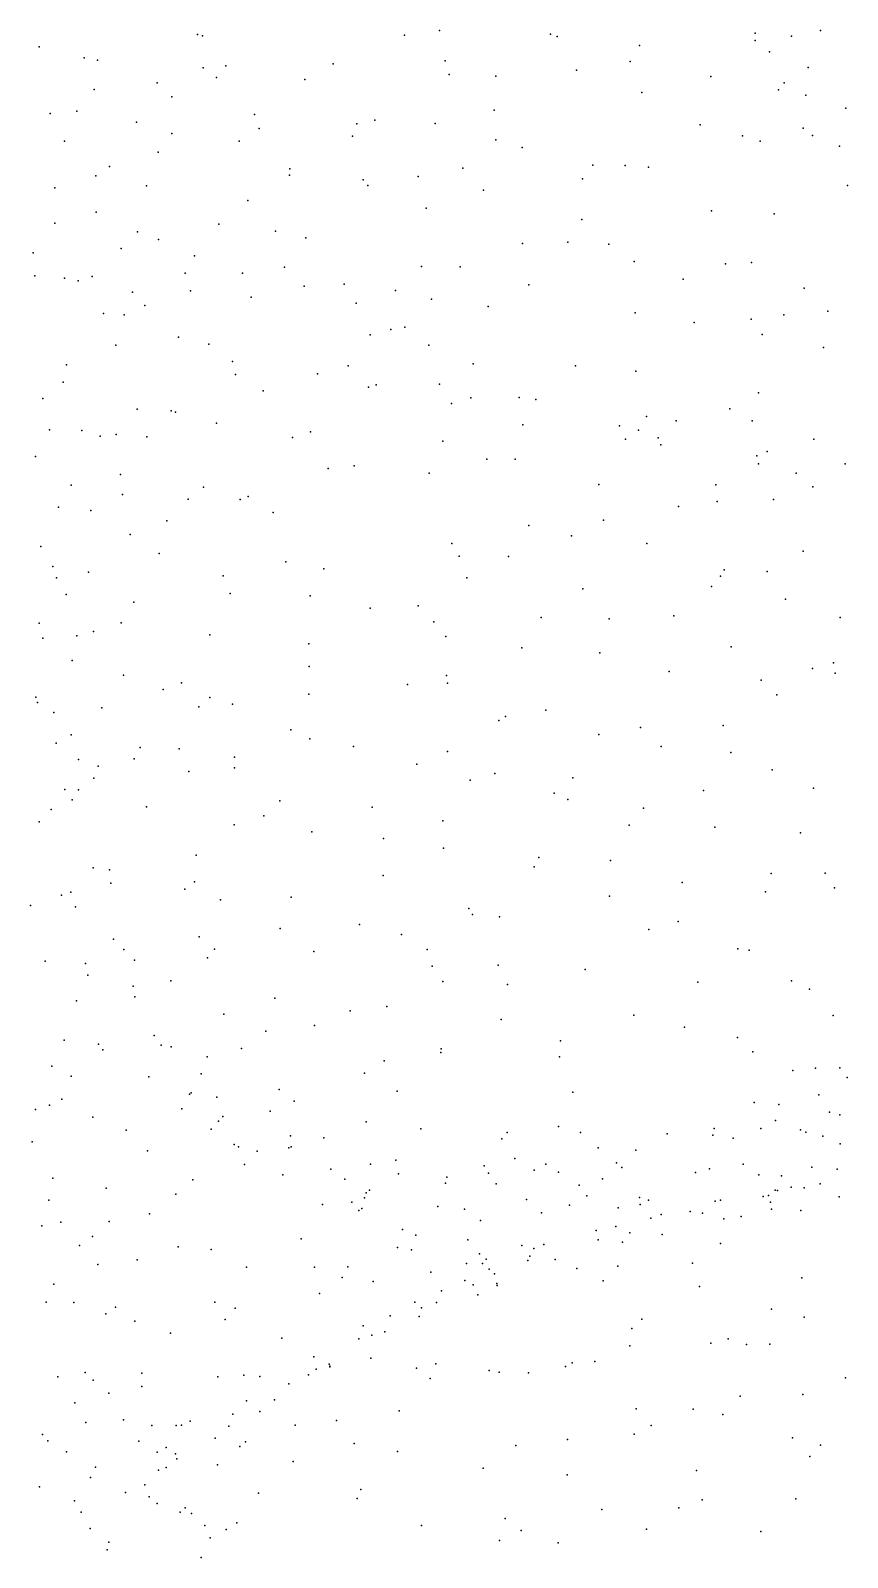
# Model space of a CAD drawing. Header units: metres. Extents: x -24.3 to 24.3, y -27.7 to 27.7.
# Drawn here: x -6.104 to -4.724, y -5.156 to -2.576 of the extents above; entities that cross this region are included whole.
import ezdxf

# ---------------------------------------------------------------- set-up
doc = ezdxf.new("R2010")
doc.units = ezdxf.units.M

msp = doc.modelspace()

# ---------------------------------------------------------------- linework, layer by layer
for p in [(-5.4136, -2.5764, -25.2452), (-4.7697, -2.5762, 25.688), (-6.09, -2.6037, -9.4559), (-5.8222, -2.5827, -0.7403), (-5.8141, -2.5854, -4.3988), (-5.4727, -2.5841, -9.9512), (-5.2258, -2.5826, -20.6157), (-5.2149, -2.5863, -3.9708), (-5.0756, -2.6012, -0.2254), (-4.8801, -2.5809, 25.2177), (-4.8801, -2.5933, 25.0294), (-4.8189, -2.5858, -10.0374), (-6.0137, -2.6223, -9.538), (-5.9913, -2.6261, -21.7344), (-5.4038, -2.6275, -4.0361), (-5.0912, -2.6286, -3.8827), (-4.8561, -2.612, 25.3624), (-5.8126, -2.6395, 24.8641), (-5.7905, -2.6553, -4.3245), (-5.7743, -2.6357, -9.8266), (-5.5931, -2.6324, -21.1704), (-5.3972, -2.6505, -9.9623), (-5.318, -2.6531, -3.9774), (-5.182, -2.6433, -9.9853), (-4.955, -2.6538, -3.8285), (-4.7907, -2.6389, 25.4791), (-5.9968, -2.6758, -4.5634), (-5.8904, -2.6648, -9.6696), (-5.6408, -2.6589, -9.8822), (-5.0714, -2.6807, -9.9868), (-4.8408, -2.6764, -0.0728), (-4.831, -2.6648, 24.6811), (-5.866, -2.6885, -4.3951), (-4.7946, -2.6853, -3.8393), (-4.727, -2.7073, 24.4576), (-6.0714, -2.7164, -4.6281), (-6.0263, -2.7123, -22.0456), (-5.9253, -2.7309, -9.5911), (-5.7259, -2.718, -24.5693), (-5.5529, -2.7336, -4.0672), (-5.5228, -2.7274, 24.6985), (-5.4208, -2.7331, -3.9751), (-5.3211, -2.7108, -0.3611), (-5.8659, -2.7501, -24.236), (-5.7184, -2.7419, -4.1887), (-5.5605, -2.7548, -9.8889), (-4.9731, -2.7355, -9.9824), (-4.9015, -2.7539, -20.718), (-4.799, -2.7412, 25.1458), (-4.7829, -2.7534, 24.8967), (-6.047, -2.7629, -9.4221), (-5.8889, -2.782, -4.3623), (-5.7519, -2.7634, -9.7839), (-5.318, -2.7608, -9.9529), (-5.2736, -2.7739, 24.5794), (-4.8717, -2.763, -9.9855), (-4.7377, -2.7713, 25.267), (-5.9713, -2.8061, -9.494), (-5.6662, -2.8097, -4.1044), (-5.3739, -2.8088, -21.3922), (-5.1542, -2.8039, -24.9721), (-5.0997, -2.8043, -9.9514), (-5.0601, -2.8069, -3.8022), (-5.9942, -2.8216, -4.4653), (-5.6667, -2.8207, -9.8221), (-5.5424, -2.8282, -4.0008), (-5.5344, -2.838, -21.6516), (-5.4494, -2.8228, -9.9111), (-5.1719, -2.8266, -3.8082), (-4.7241, -2.8378, -3.8134), (-6.0632, -2.8422, -9.3095), (-5.9083, -2.8387, -22.3388), (-5.7371, -2.8634, -9.7473), (-5.3392, -2.8459, -3.8612), (-5.9936, -2.883, -9.4255), (-5.4361, -2.8766, -3.8925), (-4.9539, -2.881, -24.7351), (-4.8478, -2.8858, -9.9557), (-6.0635, -2.9016, -9.2292), (-5.7861, -2.9031, -23.9054), (-5.6908, -2.9154, -22.0828), (-5.173, -2.8954, -9.9297), (-5.9238, -2.9164, -9.4951), (-5.8884, -2.9294, -22.9203), (-5.6391, -2.9266, -0.5376), (-5.2732, -2.9359, -3.7919), (-5.1966, -2.9336, -0.2849), (-5.1276, -2.9371, 24.5036), (-6.1, -2.9518, -4.5265), (-5.9515, -2.9444, -4.3419), (-5.8275, -2.9571, -23.3338), (-5.0844, -2.9666, -9.9178), (-6.097, -2.9907, 24.8272), (-6.0003, -2.9918, -9.3073), (-5.843, -2.9862, -9.5565), (-5.7466, -2.9864, -4.0342), (-5.6754, -2.9761, -9.7588), (-5.444, -2.9749, -3.8374), (-5.3788, -2.9755, -9.9033), (-4.9302, -2.9703, -9.9251), (-4.8864, -2.9684, -3.754), (-6.0472, -2.9949, -9.1557), (-6.0238, -2.9994, -4.4072), (-5.9324, -3.0183, -0.7122), (-5.8343, -3.0163, -4.1474), (-5.642, -3.0083, -3.9277), (-5.5745, -3.005, -9.8055), (-5.4879, -3.0155, 24.5814), (-5.2623, -3.0059, -9.9037), (-5.0018, -2.9961, -3.7385), (-4.7975, -3.0114, -9.9115), (-5.9116, -3.0408, -4.2436), (-5.7315, -3.0267, -9.6657), (-5.5542, -3.0371, -3.8337), (-5.4272, -3.0301, -0.401), (-5.3314, -3.0425, -3.7243), (-5.9814, -3.0542, -4.3274), (-5.9464, -3.0564, -9.3906), (-5.0828, -3.0533, -3.6728), (-4.9829, -3.0697, -3.6477), (-4.8868, -3.0639, -24.1783), (-4.8318, -3.0566, -3.7426), (-4.7575, -3.0503, -21.4473), (-5.8543, -3.0945, -9.4847), (-5.5306, -3.0906, -3.744), (-5.4955, -3.0815, -24.0092), (-5.4721, -3.0775, -22.234), (-4.8681, -3.0896, -9.8905), (-5.9603, -3.108, -9.2779), (-5.8034, -3.1064, -3.9538), (-5.4315, -3.1077, -3.6811), (-4.7647, -3.1117, 24.3658), (-6.0436, -3.1408, -9.0929), (-5.7632, -3.1354, -9.5762), (-5.5677, -3.1425, -9.7787), (-5.3563, -3.1394, -3.6227), (-5.1836, -3.1429, -3.5659), (-6.0492, -3.1702, 24.6367), (-5.7584, -3.1575, -3.8468), (-5.6195, -3.1564, -3.7062), (-5.0818, -3.1518, -3.5387), (-6.0839, -3.1982, -4.3457), (-5.7113, -3.1852, -9.6586), (-5.5333, -3.1786, -23.2146), (-5.5203, -3.1749, -3.6335), (-5.4132, -3.1739, -22.5821), (-5.3607, -3.1971, -9.8939), (-5.2791, -3.1961, 24.4311), (-4.8742, -3.1886, -3.6339), (-5.9245, -3.2162, -9.3726), (-5.867, -3.219, -9.465), (-5.8593, -3.2212, -3.8965), (-5.3934, -3.2063, -3.5455), (-5.2508, -3.1999, -9.9042), (-4.9228, -3.2156, -9.9141), (-5.7902, -3.2397, -9.5714), (-5.2726, -3.2422, -3.4228), (-5.1095, -3.2439, -3.3997), (-5.0638, -3.2284, -22.1558), (-5.0138, -3.2356, -3.4701), (-4.8852, -3.2359, -3.5446), (-6.0723, -3.251, -9.0631), (-6.0176, -3.2522, -4.1816), (-5.9866, -3.2617, -0.6887), (-5.96, -3.2587, -4.083), (-5.9082, -3.2625, 24.4884), (-5.6618, -3.2637, 24.4483), (-5.6313, -3.2545, -3.5994), (-5.4079, -3.2702, -3.4174), (-5.0989, -3.2667, -22.6558), (-5.077, -3.2514, -9.9243), (-5.044, -3.2643, 24.3387), (-5.0392, -3.2764, -23.1171), (-4.7812, -3.2667, -3.5591), (-6.096, -3.296, -8.9707), (-5.3332, -3.3004, -3.33), (-5.2856, -3.3006, -9.9191), (-4.8775, -3.2947, -3.454), (-4.8599, -3.2874, -22.3737), (-5.9523, -3.3263, -3.9647), (-5.6014, -3.3165, -3.4887), (-5.5576, -3.312, -9.8135), (-5.4307, -3.3242, -9.8849), (-4.8742, -3.3084, -0.1744), (-4.811, -3.3241, -9.8666), (-4.7279, -3.3086, -22.858), (-6.0359, -3.3446, -4.1099), (-5.8124, -3.3477, -9.5739), (-5.144, -3.343, -3.2104), (-4.9467, -3.3436, -3.3322), (-4.7825, -3.3472, -3.4286), (-5.9491, -3.36, -9.3613), (-5.8381, -3.3681, -3.6825), (-5.75, -3.3688, -3.5893), (-5.7366, -3.3634, -9.6775), (-4.9443, -3.3719, -9.9236), (-4.8488, -3.3685, -3.353), (-6.0575, -3.3816, -9.1281), (-6.0024, -3.3874, -9.2541), (-5.8741, -3.4049, -9.504), (-5.6946, -3.3906, -3.4847), (-5.1363, -3.4036, -9.9464), (-5.0097, -3.3803, -3.2338), (-5.9361, -3.4278, -3.7251), (-5.2624, -3.4128, -9.9398), (-5.1904, -3.4302, -3.1401), (-6.0872, -3.448, -4.0786), (-5.3924, -3.4428, -3.2002), (-5.0631, -3.4428, -3.1587), (-4.7989, -3.4561, -3.2429), (-6.0671, -3.4819, -9.0813), (-5.8869, -3.46, -3.6252), (-5.6729, -3.4739, -9.7776), (-5.3804, -3.4646, -9.9232), (-5.2968, -3.4647, -3.1414), (-6.0609, -3.5009, -3.9458), (-6.0068, -3.4916, -3.8075), (-5.779, -3.4978, -9.6613), (-5.6087, -3.4859, -3.2828), (-5.367, -3.5011, 24.2475), (-4.9385, -3.4983, -3.1488), (-4.9326, -3.4874, 24.1797), (-4.8596, -3.4903, -9.8882), (-6.0445, -3.5289, -9.174), (-5.7671, -3.5275, -3.3806), (-5.6321, -3.5316, 24.27), (-5.1711, -3.5193, -3.0864), (-4.954, -3.5154, -9.9279), (-5.9297, -3.5421, -9.4455), (-5.5307, -3.5525, -9.8687), (-5.4495, -3.5482, -0.4372), (-4.8288, -3.537, -3.1467), (-6.0901, -3.5777, -8.9782), (-5.9516, -3.5772, -3.5513), (-5.4233, -3.5753, -3.1093), (-5.2419, -3.5682, -9.964), (-5.127, -3.57, -9.9755), (-5.0175, -3.5651, -3.0888), (-4.7366, -3.5678, -9.8352), (-6.0836, -3.6031, -3.9224), (-6.0261, -3.5988, -3.6683), (-5.9982, -3.5918, -9.3226), (-5.8018, -3.5975, -9.6606), (-5.403, -3.6001, -9.9355), (-5.6342, -3.6125, -3.1715), (-5.2746, -3.6191, -3.0102), (-5.1426, -3.6279, -3.0219), (-4.9204, -3.6173, -9.9141), (-6.0343, -3.6409, -9.2098), (-5.6335, -3.651, -9.8298), (-5.0255, -3.6595, -0.3043), (-4.7832, -3.6542, -0.2125), (-4.7478, -3.6444, -3.134), (-4.745, -3.6621, 24.0538), (-5.9475, -3.6652, -3.4721), (-5.8492, -3.6783, -3.3488), (-5.4675, -3.6813, -9.9236), (-5.4014, -3.6659, -3.0283), (-5.4001, -3.679, 24.0885), (-4.8701, -3.6738, -3.0649), (-6.0958, -3.7028, -8.9444), (-6.0926, -3.7118, -3.8665), (-5.8804, -3.6898, -9.5593), (-5.8017, -3.7033, -9.6899), (-5.7632, -3.7144, -3.2319), (-5.6342, -3.6975, -0.4528), (-4.8437, -3.6989, -9.882), (-6.0654, -3.7284, -3.7301), (-5.984, -3.7207, -9.391), (-5.8199, -3.7192, 24.0765), (-5.3018, -3.7355, -2.9504), (-5.2335, -3.7245, -9.9851), (-6.0356, -3.7663, -9.1927), (-5.6649, -3.7581, -3.1489), (-5.3134, -3.7423, -0.4251), (-5.1443, -3.7656, -10.0078), (-5.0736, -3.7538, -2.9711), (-4.9343, -3.7507, -3.0089), (-6.0613, -3.7805, -9.0598), (-5.9191, -3.7878, -9.519), (-5.8533, -3.7901, -9.6263), (-5.6328, -3.7733, -9.8501), (-5.5588, -3.7862, -3.0809), (-5.0389, -3.7858, -9.9642), (-6.0232, -3.808, -0.4966), (-5.9294, -3.8071, -3.4117), (-5.7601, -3.8039, -9.7753), (-5.4517, -3.8159, -3.0118), (-5.4002, -3.7942, 23.9009), (-4.9211, -3.7962, -9.9148), (-5.9977, -3.8395, -3.5318), (-5.99, -3.8191, -9.3779), (-5.8368, -3.8283, -3.2791), (-5.7601, -3.8219, -3.1889), (-5.3618, -3.8427, -2.9712), (-5.32, -3.8315, -9.9757), (-5.1882, -3.8391, 23.8791), (-4.8512, -3.8255, -2.9922), (-6.0465, -3.8585, -8.9982), (-6.0234, -3.8594, 23.7798), (-5.2196, -3.8648, -9.9817), (-4.9674, -3.8603, -2.9442), (-4.7817, -3.8566, -9.8416), (-6.0694, -3.8927, -3.6661), (-6.0341, -3.8759, -9.1284), (-5.9085, -3.8878, -9.5287), (-5.683, -3.8779, 23.7952), (-5.5273, -3.8885, -3.0406), (-5.1968, -3.8757, -2.9475), (-5.0685, -3.89, -9.9597), (-6.0899, -3.913, -8.8238), (-5.7605, -3.9183, -9.7844), (-5.7103, -3.9031, -3.136), (-5.4078, -3.9116, -9.9477), (-5.0929, -3.9191, -2.9467), (-5.6294, -3.9303, -9.8487), (-5.5083, -3.9415, -9.9014), (-4.948, -3.9225, -9.9168), (-4.8036, -3.9316, -2.9933), (-5.8247, -3.9698, -3.216), (-5.4068, -3.9576, -2.985), (-5.9984, -3.9908, -9.1455), (-5.9712, -3.9946, -9.3536), (-5.2537, -3.9892, -9.9537), (-5.2458, -3.9737, -2.9538), (-5.1246, -3.9785, -9.9565), (-5.9686, -4.0168, -3.4701), (-5.8275, -4.0147, 23.6532), (-5.5084, -4.0038, -0.464), (-5.0035, -4.0158, -9.9124), (-4.8532, -4.0008, 23.7775), (-4.7615, -4.0001, -9.7707), (-6.0524, -4.037, 23.5919), (-6.0363, -4.0323, -3.5929), (-5.8436, -4.0271, -9.5842), (-5.7834, -4.045, -9.676), (-5.6641, -4.0407, -3.0924), (-5.1262, -4.0389, -2.9536), (-4.8627, -4.0313, -2.9668), (-4.746, -4.025, -0.2759), (-6.1045, -4.0544, -3.7339), (-6.0285, -4.057, -8.8031), (-5.3641, -4.06, 23.6535), (-5.3578, -4.0697, -9.9111), (-5.3122, -4.0737, -2.9608), (-5.6828, -4.0938, -9.7459), (-5.5484, -4.0867, -9.8333), (-5.0595, -4.0954, 23.6208), (-5.0101, -4.0818, -2.9619), (-5.9643, -4.1118, -8.969), (-5.8193, -4.1074, -3.2092), (-5.4778, -4.1036, -3.0086), (-4.9091, -4.128, -2.9728), (-6.0796, -4.1485, -3.6751), (-6.0118, -4.1524, -8.778), (-5.9469, -4.1288, -9.2571), (-5.9288, -4.1468, -9.3544), (-5.8057, -4.1433, 23.3811), (-5.7936, -4.1283, -9.6129), (-5.6259, -4.1326, -3.0804), (-5.4341, -4.129, -9.8723), (-4.8901, -4.1303, -9.817), (-6.0079, -4.1723, -3.5316), (-5.4259, -4.1569, 23.413), (-5.3145, -4.1554, -0.5002), (-5.1673, -4.1628, -2.9697), (-5.931, -4.1912, -3.3934), (-5.8672, -4.182, -9.459), (-5.4077, -4.1831, -2.9743), (-5.2988, -4.1879, -9.8883), (-4.9769, -4.1843, -9.8376), (-4.8189, -4.1819, -9.7275), (-4.7884, -4.1961, -3.0183), (-6.027, -4.2159, 22.873), (-5.9281, -4.2089, -8.9117), (-5.6916, -4.2111, -9.6735), (-5.5026, -4.2251, -3.0337), (-5.778, -4.238, -9.5789), (-5.5646, -4.2329, -9.7578), (-5.3092, -4.2474, 23.2178), (-5.085, -4.2402, -9.856), (-4.7483, -4.2404, -9.6292), (-6.0476, -4.2822, 22.3956), (-5.8958, -4.2744, -8.7308), (-5.7067, -4.2671, -3.1666), (-5.6245, -4.2577, 23.1403), (-4.9994, -4.2605, -2.9894), (-4.9097, -4.2776, 23.4099), (-5.9899, -4.289, -8.6975), (-5.9823, -4.2987, -3.4831), (-5.8837, -4.2905, -8.9997), (-5.867, -4.2933, -9.2627), (-5.7478, -4.2963, 22.7219), (-5.4111, -4.3029, -3.0131), (-5.4108, -4.297, -9.826), (-5.2089, -4.2834, -2.9868), (-4.8841, -4.302, -3.0127), (-6.0683, -4.3263, -8.6457), (-5.8059, -4.3104, -9.4919), (-5.5068, -4.317, -3.0723), (-5.2105, -4.3101, -9.8383), (-4.8166, -4.3333, -9.6388), (-4.7781, -4.3296, -3.0466), (-4.7368, -4.3287, -8.5287), (-6.0361, -4.343, -3.5852), (-5.9045, -4.344, -3.3897), (-5.8159, -4.3389, -3.266), (-5.5402, -4.3381, -9.7174), (-4.7245, -4.3453, -8.6733), (-6.0515, -4.3818, -3.7246), (-5.836, -4.3733, -9.1333), (-5.8329, -4.3713, -8.9351), (-5.7898, -4.3787, -9.3977), (-5.6843, -4.3654, -9.5927), (-5.6593, -4.385, -3.1855), (-5.4852, -4.3686, 22.6769), (-5.1882, -4.3698, -0.4951), (-4.7724, -4.3744, -0.3515), (-6.0961, -4.3993, -3.999), (-6.0724, -4.3922, -3.8473), (-5.8487, -4.398, -8.6306), (-5.7796, -4.4114, -8.7215), (-5.6998, -4.4023, 22.2013), (-4.8818, -4.3877, -8.3418), (-4.8402, -4.3908, -8.5109), (-4.7545, -4.4039, -9.5135), (-4.7371, -4.4081, -8.8899), (-5.9995, -4.4121, -8.6168), (-5.9431, -4.4343, -3.5161), (-5.7992, -4.4326, -9.0629), (-5.787, -4.4192, -8.8483), (-5.5376, -4.4202, -9.6465), (-5.4451, -4.4321, -9.7063), (-5.2121, -4.428, -3.0111), (-4.9491, -4.4312, -9.6579), (-4.8704, -4.4314, -8.6092), (-4.8455, -4.4178, -9.5867), (-4.8033, -4.434, -3.0597), (-4.7945, -4.4375, -8.7382), (-6.1019, -4.4538, -4.1602), (-5.7606, -4.4586, -9.217), (-5.7532, -4.4625, 21.8534), (-5.6652, -4.4441, -9.4913), (-5.664, -4.4622, -8.7064), (-5.6088, -4.4472, -8.6154), (-5.3079, -4.449, -3.0312), (-5.299, -4.4384, 22.7735), (-5.1752, -4.438, 22.9586), (-5.0289, -4.4407, -8.4629), (-4.9518, -4.4425, -3.0213), (-4.9171, -4.4478, -8.173), (-4.7659, -4.4442, -9.3744), (-4.7363, -4.4575, -9.1199), (-5.9071, -4.4694, -8.5646), (-5.7218, -4.4697, -3.2709), (-5.6678, -4.4643, -9.382), (-5.4875, -4.4849, 22.2675), (-5.2862, -4.4822, -8.2735), (-5.1452, -4.4644, -8.4137), (-5.0816, -4.4681, -9.6853), (-5.7429, -4.4924, -8.5365), (-5.6784, -4.51, -9.0505), (-5.5969, -4.5003, -8.5204), (-5.5298, -4.4919, -8.6555), (-5.4827, -4.5078, -8.5496), (-5.4008, -4.5138, -3.0946), (-5.3378, -4.4948, -8.4298), (-5.3307, -4.5069, -8.5529), (-5.2534, -4.5019, -9.6641), (-5.2337, -4.4919, -8.1696), (-5.2122, -4.5053, -8.5924), (-5.1142, -4.4895, -8.0737), (-5.1051, -4.4976, -8.5671), (-4.9808, -4.5056, -8.7102), (-4.9572, -4.4998, -7.842), (-4.9004, -4.492, -7.9487), (-4.8737, -4.5095, -8.876), (-4.8358, -4.5112, -7.6044), (-4.7844, -4.497, -7.82), (-4.7417, -4.5, -6.9767), (-6.0667, -4.5156, -4.0623), (-5.9765, -4.5324, -8.5063), (-5.8303, -4.5181, -3.4329), (-5.5734, -4.5168, -8.7609), (-5.5373, -4.5399, 21.989), (-5.5317, -4.5359, -9.4593), (-5.4031, -4.5236, -9.5975), (-5.3175, -4.5252, 22.4446), (-5.1773, -4.5275, -3.0374), (-5.1378, -4.5167, -7.957), (-4.8465, -4.5354, -7.4986), (-4.8421, -4.5363, -9.0138), (-4.8192, -4.5308, -7.0363), (-4.7972, -4.5317, -7.2367), (-4.7704, -4.5247, -7.3491), (-6.0738, -4.5527, -8.4872), (-5.8591, -4.5427, -8.4975), (-5.6114, -4.5601, -9.1148), (-5.5615, -4.5558, -9.2528), (-5.5446, -4.5667, -8.8621), (-5.5404, -4.5489, -9.3554), (-5.4162, -4.5633, -8.7314), (-5.2662, -4.5515, -8.0289), (-5.1937, -4.5612, -7.8858), (-5.1647, -4.5453, -9.5926), (-5.1113, -4.5656, -7.759), (-5.0753, -4.5481, -9.5474), (-5.0743, -4.5597, -3.0329), (-5.0604, -4.5525, -8.7932), (-4.9474, -4.5543, -8.9261), (-4.9389, -4.5523, 22.9403), (-4.8664, -4.5464, -7.3222), (-4.8575, -4.5447, -9.3097), (-4.8542, -4.556, -3.0622), (-4.7381, -4.5471, -3.0436), (-6.0531, -4.5895, -4.1371), (-5.9716, -4.5885, 21.4484), (-5.9035, -4.5754, -3.5792), (-5.55, -4.5701, -8.3779), (-5.3713, -4.5675, -8.2046), (-5.344, -4.5872, -8.0927), (-5.2413, -4.5739, -8.7748), (-5.0563, -4.5827, -7.511), (-5.0391, -4.5768, -7.6188), (-4.9899, -4.5716, -7.3736), (-4.9688, -4.5746, -7.1763), (-4.933, -4.584, -9.0491), (-4.9039, -4.5804, -0.4345), (-4.8525, -4.5678, -9.1082), (-4.8031, -4.5701, -6.9359), (-6.0852, -4.5962, -4.3686), (-6, -4.6142, -3.8342), (-5.6472, -4.618, -8.385), (-5.4761, -4.6023, -8.2687), (-5.4537, -4.6119, -8.8921), (-5.1487, -4.6039, -7.5644), (-5.1154, -4.5973, -8.9056), (-5.0918, -4.6077, -7.2428), (-5.0373, -4.6104, -9.4251), (-6.0215, -4.6289, -4.0122), (-5.8552, -4.6314, -0.4935), (-5.7993, -4.6362, -3.4882), (-5.4846, -4.6327, -9.016), (-5.4609, -4.6365, -9.1524), (-5.3653, -4.6194, -9.4783), (-5.3457, -4.6434, -7.9405), (-5.2741, -4.629, -3.0829), (-5.2539, -4.6343, 22.1912), (-5.237, -4.6273, -7.7412), (-5.1452, -4.6196, -9.4589), (-5.1041, -4.6235, -7.0607), (-4.9388, -4.6258, -6.9771), (-5.9907, -4.6615, -8.3877), (-5.9246, -4.6533, -3.7041), (-5.7393, -4.6657, -8.3634), (-5.6245, -4.6655, -8.3007), (-5.5686, -4.6651, -3.2727), (-5.3681, -4.6595, -9.3583), (-5.3409, -4.6595, 21.9607), (-5.3344, -4.6525, -8.947), (-5.3294, -4.6691, -7.5081), (-5.2644, -4.6546, -7.3304), (-5.2606, -4.6472, -9.465), (-5.2182, -4.6528, -9.0176), (-5.1813, -4.6683, -3.082), (-5.112, -4.6643, -9.3683), (-4.9859, -4.6593, -9.2336), (-6.0649, -4.6943, -4.4518), (-5.5782, -4.683, 21.5212), (-5.5254, -4.6901, -8.1815), (-5.4279, -4.6744, -8.0268), (-5.3705, -4.6884, -3.15), (-5.3567, -4.6956, -7.7532), (-5.3207, -4.6772, -7.2485), (-5.3164, -4.6935, -9.245), (-5.1368, -4.6886, -9.2108), (-4.8011, -4.6836, -6.7899), (-5.6161, -4.7105, -3.3507), (-5.4103, -4.7059, -7.3096), (-5.3486, -4.7127, -7.0718), (-5.3162, -4.6965, -9.092), (-4.9739, -4.6987, -6.9085), (-6.078, -4.725, -4.594), (-6.0313, -4.7257, -4.3477), (-5.9773, -4.7447, -4.1329), (-5.961, -4.7336, -3.9879), (-5.7933, -4.7252, 21.297), (-5.7588, -4.7349, -3.5148), (-5.4553, -4.725, -7.173), (-5.4439, -4.7346, -7.49), (-5.4183, -4.7255, -7.834), (-4.8523, -4.7369, -2.9709), (-5.9285, -4.7569, -3.8388), (-5.7754, -4.7544, -8.2612), (-5.5423, -4.765, -8.0151), (-5.4966, -4.7481, -3.2671), (-5.4478, -4.7489, -7.7262), (-5.0884, -4.7696, 22.0616), (-5.0718, -4.7537, -3.0933), (-4.7975, -4.7505, 22.6387), (-5.8678, -4.7771, -3.7352), (-5.6799, -4.7857, -3.4662), (-5.5496, -4.7868, -7.2401), (-5.5278, -4.7808, -7.4409), (-5.5056, -4.7752, -7.8445), (-5.0918, -4.7987, -6.8915), (-4.9549, -4.7944, -3.0179), (-4.9256, -4.7871, -6.8336), (-4.8946, -4.7963, -0.4703), (-4.8555, -4.7959, 22.3827), (-5.6257, -4.8175, -8.0442), (-5.5296, -4.8195, -3.3508), (-6.0121, -4.8438, -4.5534), (-5.9162, -4.8449, -3.9984), (-5.7439, -4.8482, -0.5226), (-5.717, -4.8504, -8.1063), (-5.635, -4.8476, -7.3748), (-5.6219, -4.8381, -7.903), (-5.5997, -4.8296, -7.5093), (-5.599, -4.8342, -7.644), (-5.5986, -4.8332, -7.7829), (-5.4521, -4.8364, 21.332), (-5.4198, -4.8292, -3.2555), (-5.3297, -4.8405, -6.9829), (-5.3127, -4.843, -3.1818), (-5.2631, -4.8443, 21.5342), (-5.2006, -4.8335, -6.9251), (-5.1891, -4.8275, -3.133), (-5.1508, -4.825, -0.5635), (-6.0581, -4.8509, -8.1958), (-5.9985, -4.8569, -3.5473), (-5.9167, -4.8675, -4.1379), (-5.7881, -4.8509, -3.6693), (-5.668, -4.8631, -7.2158), (-5.4291, -4.854, -7.0194), (-4.7276, -4.8529, -2.888), (-6.0299, -4.8953, 20.9083), (-5.9724, -4.8789, -8.1233), (-5.7396, -4.8916, -7.9791), (-5.6923, -4.8899, -7.5041), (-4.9055, -4.8835, -2.9828), (-4.7997, -4.8807, -6.8265), (-5.9472, -4.9239, -3.266), (-5.8345, -4.9259, -7.7581), (-5.7624, -4.9139, -7.6833), (-5.7171, -4.9098, -3.6029), (-5.5875, -4.9251, -3.4832), (-5.4815, -4.9083, -3.3718), (-5.0813, -4.9051, 21.6626), (-4.9848, -4.906, -3.0381), (-4.9347, -4.9146, -6.8338), (-6.0845, -4.9483, -4.0378), (-6.0108, -4.9284, -7.9571), (-5.8993, -4.9331, -4.2739), (-5.8584, -4.9335, -3.8966), (-5.8494, -4.9328, -7.8844), (-5.7697, -4.9345, -7.3463), (-5.6573, -4.9328, -7.0631), (-5.0843, -4.948, -3.1074), (-5.0557, -4.9333, -6.852), (-6.0755, -4.9592, -7.8458), (-6.0437, -4.978, -2.6762), (-5.9217, -4.9598, -7.8126), (-5.8903, -4.9781, -4.4086), (-5.8751, -4.9704, -4.1461), (-5.7925, -4.9547, -7.4877), (-5.7511, -4.969, 20.8938), (-5.7411, -4.9608, -3.7035), (-5.5578, -4.9637, -7.0059), (-5.4846, -4.9773, 21.0281), (-5.2847, -4.9669, -3.2314), (-5.1971, -4.9567, -3.1747), (-4.8172, -4.9542, -2.9207), (-4.7694, -4.9666, 22.0131), (-5.9949, -5.0039, -4.61), (-5.8753, -5.0044, -7.3738), (-5.8597, -4.9811, -3.9881), (-5.8575, -4.9898, -7.2369), (-5.7885, -4.9999, -3.8341), (-5.6609, -4.9943, -3.595), (-4.7875, -4.9857, -6.8276), (-6.0033, -5.021, -7.6447), (-5.8881, -5.0086, -7.508), (-5.3394, -5.0056, -3.3092), (-5.198, -5.0167, -6.8765), (-4.9791, -5.0092, -6.8377), (-6.0892, -5.037, -2.4437), (-5.9443, -5.0465, -7.2959), (-5.9112, -5.0334, -4.493), (-5.904, -5.0541, -3.0476), (-5.7192, -5.0476, -3.7585), (-5.5526, -5.0564, -6.9563), (-5.5466, -5.0417, -3.5084), (-6.0303, -5.0604, -7.5308), (-6.0191, -5.08, -7.4343), (-5.8904, -5.0653, -3.9015), (-5.8514, -5.0795, -7.0905), (-5.8432, -5.0723, -4.2861), (-5.8324, -5.0818, -4.1879), (-5.1392, -5.075, -3.1466), (-5.0093, -5.0725, -0.5601), (-4.9697, -5.059, -3.0222), (-4.8116, -5.0571, -2.9139), (-6.0036, -5.1071, -0.6955), (-5.8101, -5.1025, -3.3545), (-5.7561, -5.098, -7.0089), (-5.4441, -5.1025, -6.9097), (-5.3026, -5.0902, -6.8773), (-5.0637, -5.1085, 21.1407), (-5.9723, -5.1303, -7.1784), (-5.801, -5.1232, -3.6629), (-5.7742, -5.1088, -3.9276), (-5.3119, -5.1276, -0.6085), (-5.2754, -5.1107, -3.2892), (-5.2128, -5.1318, -6.8565), (-4.8703, -5.1122, -6.8566), (-5.9751, -5.1433, -4.6311), (-5.8163, -5.1563, -4.3941)]:
    msp.add_point(p)

doc.saveas('drawing.dxf')
